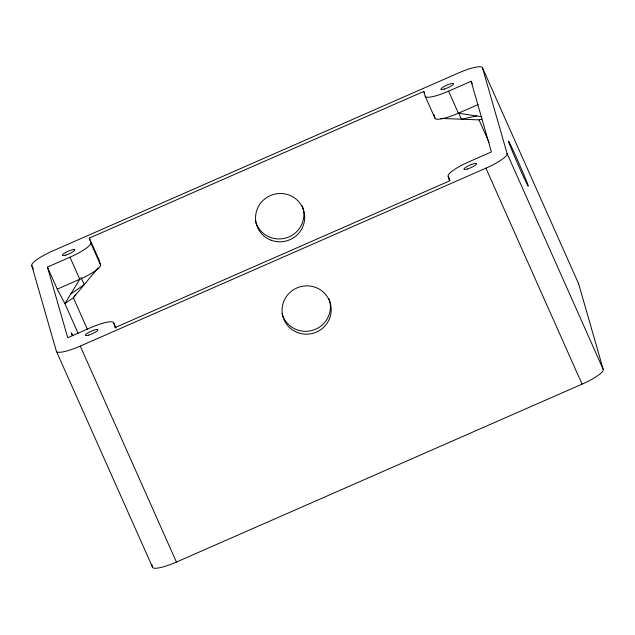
<?xml version="1.0" encoding="UTF-8"?>
<svg xmlns="http://www.w3.org/2000/svg" width="635" height="635" viewBox="0 0 635 635"><rect width="100%" height="100%" fill="white"/><g stroke="black" fill="none" stroke-linecap="round" stroke-linejoin="round"><path stroke-width="0.95" d="M75.557 294.584L73.366 297.783L64.897 303.641L78.161 333.438M98.02 267.93L73.366 297.783L87.432 329.382M70.85 293.886L84.225 284.631L81.089 277.574M90.718 242.856A24.122 4.81 -24 0 1 69.969 257.207L47.434 267.089L57.245 289.131L79.78 279.249A24.122 4.81 -24 0 0 100.528 264.89L90.718 242.856L89.344 238.093L423.783 91.416L424.569 93.178M423.783 91.416L425.156 96.179A24.122 4.81 -24 0 0 448.58 91.162L471.114 81.272L472.297 83.923M478.226 104.497L458.391 113.197A24.122 4.81 -24 0 1 434.967 118.221L425.156 96.179M56.364 351.203A24.614 4.905 -24 0 0 80.272 346.083L485.926 168.172A24.614 4.905 -24 0 0 507.095 153.527L482.481 67.826A24.614 4.905 -24 0 0 458.573 72.946L52.919 250.857A24.614 4.905 -24 0 0 31.75 265.501L56.364 351.203L152.519 567.174A24.614 4.905 -24 0 0 176.427 562.054L582.081 384.143A24.614 4.905 -24 0 0 603.25 369.499L578.636 283.797L482.481 67.826M476.504 115.975L461.399 119.213L458.653 113.046M440.841 118.435L479.02 119.88L481.886 119.261M482.076 116.832L458.391 113.197L448.58 91.162M57.245 289.131L64.897 303.641L79.78 279.249L69.969 257.207M507.095 153.527L603.25 369.499M479.02 119.88L489.093 142.51M485.926 168.172L582.081 384.143M471.114 81.272L491.411 151.94L468.876 161.822A24.122 4.81 -24 0 0 448.127 176.173L450.088 180.578M89.344 238.093L99.155 260.136L100.528 264.89M47.434 267.089L67.731 337.749L90.265 327.866A24.122 4.81 -24 0 1 113.689 322.85L116.046 328.136M80.272 346.083L176.427 562.054M31.75 265.501L33.361 269.113M433.872 114.411L434.967 118.221M448.127 176.173L449.493 180.935L115.054 327.612L113.689 322.85M151.701 564.324L152.519 567.174M578.263 283.258A24.614 4.905 -24 0 1 578.636 283.797M302.181 205.732A24.614 24.114 -16 0 1 286.52 237.8A24.614 24.114 -16 0 1 255.326 220.401M329.033 298.95A24.614 24.114 -16 0 1 313.055 330.168A24.614 24.114 -16 0 1 282.075 313.65M72.001 335.256A24.614 0.675 66.3 0 1 72.731 335.375M467.392 169.021A6.89 1.373 -24 0 0 476.528 163.719A6.89 1.373 -24 0 0 466.725 166.719A6.89 1.373 -24 0 0 467.392 169.021M88.781 335.074A6.89 1.373 -24 0 0 97.917 329.771A6.89 1.373 -24 0 0 88.114 332.764A6.89 1.373 -24 0 0 88.781 335.074M444.413 89.035A6.89 1.373 -24 0 0 453.549 83.725A6.89 1.373 -24 0 0 443.754 86.725A6.89 1.373 -24 0 0 444.413 89.035M65.802 255.079A6.89 1.373 -24 0 0 74.938 249.777A6.89 1.373 -24 0 0 65.143 252.77A6.89 1.373 -24 0 0 65.802 255.079M512.366 151.352A24.614 0.675 66.3 0 0 528.169 186.087A24.614 0.675 66.3 0 0 514.477 153.265A24.614 0.675 66.3 0 0 512.366 151.352M297.648 332.589A24.614 24.114 -16 0 0 330.954 306.173A24.614 24.114 -16 0 0 291.338 291.29A24.614 24.114 -16 0 0 297.648 332.589M271.121 240.22A24.614 24.114 -16 0 0 304.427 213.804A24.614 24.114 -16 0 0 264.803 198.922A24.614 24.114 -16 0 0 271.121 240.22"/></g></svg>
